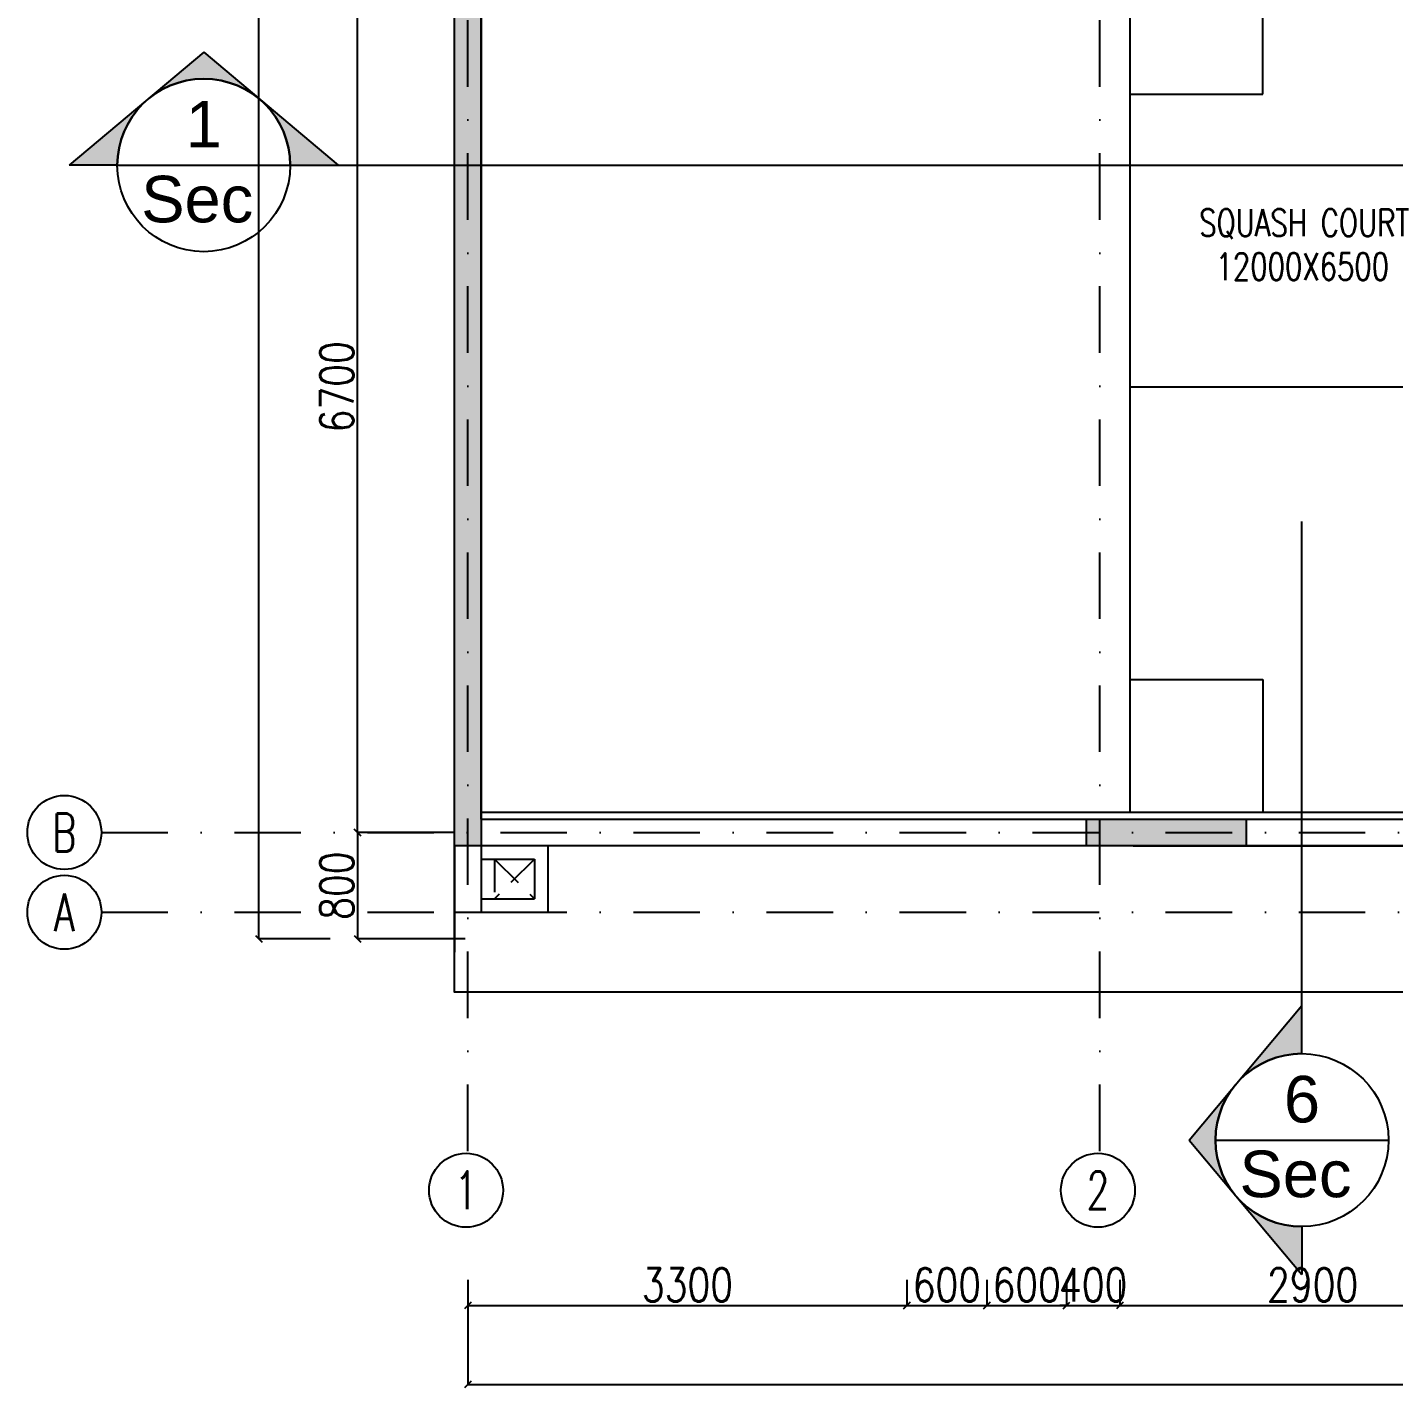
# Model space of a CAD drawing. Extents: x -32840 to 422982, y 280745 to 888746.
# Drawn here: x 210479 to 220750, y 385357 to 395583 of the extents above; entities that cross this region are included whole.
import ezdxf
from ezdxf.enums import TextEntityAlignment as Align

# ---------------------------------------------------------------- set-up
doc = ezdxf.new("R2010")
doc.units = 0
doc.header["$LTSCALE"] = 1000
doc.header["$PDMODE"] = 3
for name, pattern in [('ABOVE', [0.4, 0.2, -0.2]), ('CONTINOUS', [0]), ('DASHDOT', [1, 0.5, -0.25, 0, -0.25]), ('HIDDEN', [0.375, 0.25, -0.125]), ('HIDDEN2', [0.1875, 0.125, -0.0625])]:
    doc.linetypes.add(name, pattern=pattern)
doc.layers.get('Defpoints').update_dxf_attribs({"linetype": 'HIDDEN'})
for name, color, linetype in [('A-COURTS', 2, 'Continuous'), ('A-Duct Above', 20, 'HIDDEN2'), ('A-Floor Projection', 5, 'CONTINOUS'), ('A-GRID', 31, 'DASHDOT'), ('A-GRID NO', 40, 'CONTINOUS'), ('A-RD', 6, 'Continuous'), ('A-Tag LVl', 2, 'Continuous'), ('A-WAL', 7, 'Continuous'), ('A-WALL', 7, 'CONTINOUS'), ('S-RCWALL', 10, 'Continuous'), ('S-RCWALL HATCH', 165, 'Continuous'), ('STR-BEAMS', 6, 'ABOVE')]:
    doc.layers.add(name, color=color, linetype=linetype)
doc.layers.add('A-Dim grid', color=3, linetype='Continuous', transparency=0.5)
doc.styles.add('Arial', font='arial.ttf')
doc.styles.add('ROMANS', font='romans.shx', dxfattribs={"width": 0.8})
doc.dimstyles.new('A-Dim Grid', dxfattribs={"dimscale": 100, "dimtxt": 2.5, "dimasz": 0.5, "dimexe": 0, "dimexo": 0, "dimgap": 0.3, "dimtad": 1, "dimdec": 0, "dimlfac": -0.01, "dimzin": 3, "dimdsep": 46, "dimtxsty": 'ROMANS', "dimblk": 'OBLIQUE', "dimcen": 5, "dimclrd": 256, "dimclre": 8, "dimclrt": 4, "dimadec": 0, "dimazin": 0, "dimtfac": 1, "dimtdec": 0, "dimtix": 1, "dimtmove": 1, "dimatfit": 3, "dimfxl": 1, "dimfrac": 2, "dimtolj": 1, "dimtzin": 3, "dimlwd": -1, "dimarcsym": 0})

# ---------------------------------------------------------------- blocks, each defined once
blk = doc.blocks.new('A$C015D4CAF')
at = {"layer": 'A-COURTS'}
for p, q in [((5400, 9750), (1000, 9750)), ((3200, 4875), (3200, 9750)), ((1000, 5875), (0, 5875)), ((1000, 4875), (1000, 5875)), ((5400, 4875), (5400, 5875)), ((5400, 5875), (6400, 5875)), ((6400, 4875), (0, 4875))]:
    blk.add_line(p, q, dxfattribs=at)
for points in [[(0, 9750), (868, 10056, -0.037681), (1000, 9750, 5.347459)], [(6400, 9750), (5532, 10056, 0.037681), (5400, 9750, -5.347459)]]:
    blk.add_lwpolyline(points, format="xyb", dxfattribs=at)
blk.add_lwpolyline([(0, 9750), (0, 9750), (0, 0), (6400, 0), (6400, 9750)], dxfattribs=at)
blk = doc.blocks.new('RD')
at = {"style": 'ROMANS', "width": 0.75}
for tag, p in [('RT', (10.24, 14.08)), ('SZ', (10.24, 2.74))]:
    blk.add_attdef(tag, text='', height=9, dxfattribs=at).set_placement(p, align=Align.CENTER)
blk = doc.blocks.new('TAG-SEC-ARROW')
h = blk.add_hatch(color=256)
h.paths.add_polyline_path([(-10.11, 0), (-6.5, 0, -0.2206), (-4.2, 4.96)])
h.paths.add_polyline_path([(0, 8.49), (-4.16, 5, -0.175251), (0, 6.5, -0.175251), (4.16, 5)])
h.paths.add_polyline_path([(4.2, 4.96, -0.2206), (6.5, 0), (10.11, 0)])
for p, q in [((0, 8.49), (-10.11, 0)), ((0, 8.49), (10.11, 0)), ((-6.5, 0), (-10.11, 0)), ((6.5, 0), (46.5, 0))]:
    blk.add_line(p, q)
blk.add_arc((0, 0), 6.5, 0, 180)
blk = doc.blocks.new('TAG-SEC')
blk.add_line((-6.5, 0), (6.5, 0))
blk.add_circle((0, 0), 6.5)
at = {"color": 6, "style": 'Arial'}
blk.add_attdef('88', text='', height=3.5, dxfattribs=at).set_placement((0, 3.08), align=Align.MIDDLE_CENTER)
at = {"color": 6, "style": 'ROMANS', "width": 0.708488}
blk.add_attdef('X8-X-8888', text='', height=1.75, dxfattribs=at).set_placement((-5.58, -2.55), (5.58, -2.55), align=Align.FIT)
blk = doc.blocks.new('A$Ce1edbb18')
at = {"layer": 'A-Tag LVl', "xscale": 100, "yscale": 100, "zscale": 100}
blk.add_blockref('TAG-SEC-ARROW', (-1886, -8085), dxfattribs=at)
at = {"layer": 'A-Tag LVl'}
ref = blk.add_blockref('TAG-SEC', (-1886, -8085), dxfattribs=dict(at, xscale=100, yscale=100, zscale=100))
ref.add_attrib('88', '1', dxfattribs={"layer": '0', "color": 6, "height": 350, "style": 'Arial'}).set_placement((-1886, -7776), align=Align.MIDDLE_CENTER)
ref.add_attrib('X8-X-8888', 'Sec', dxfattribs={"layer": '0', "color": 6, "height": 350, "rotation": 360, "style": 'Arial'}).set_placement((-1935, -8339), align=Align.MIDDLE_CENTER)
at = {"layer": 'A-Tag LVl', "xscale": 100.0000000000005, "yscale": 100.0000000000005, "zscale": 100.0000000000005, "rotation": 90}
blk.add_blockref('TAG-SEC-ARROW', (6370, -15413), dxfattribs=at)
at = {"layer": 'A-Tag LVl'}
ref = blk.add_blockref('TAG-SEC', (6370, -15413), dxfattribs=dict(at, xscale=100, yscale=100, zscale=100))
ref.add_attrib('88', '6', dxfattribs={"layer": '0', "color": 6, "height": 350, "style": 'Arial'}).set_placement((6370, -15105), align=Align.MIDDLE_CENTER)
ref.add_attrib('X8-X-8888', 'Sec', dxfattribs={"layer": '0', "color": 6, "height": 350, "rotation": 360, "style": 'Arial'}).set_placement((6321, -15667), align=Align.MIDDLE_CENTER)
blk = doc.blocks.new('_Oblique')
at = {"color": 0, "linetype": 'ByBlock', "lineweight": -2}
blk.add_line((-0.5, -0.5), (0.5, 0.5), dxfattribs=at)
at = {"color": 0, "linetype": 'ByBlock'}
blk.add_line((-0.5, -0.5), (0.5, 0.5), dxfattribs=at)
blk = doc.blocks.new('*D2680')
at = {"layer": 'A-Dim grid', "color": 8, "lineweight": -2, "transparency": 16777216}
for p, q in [((213691, 389531), (212960, 389531)), ((213770, 388731), (212960, 388731))]:
    blk.add_line(p, q, dxfattribs=at)
at = {"layer": 'A-Dim grid', "transparency": 16777216}
blk.add_line((212960, 389531), (212960, 388731), dxfattribs=at)
at = {"layer": 'Defpoints', "color": 0, "transparency": 16777216}
for p in [(213691, 389531), (212960, 388731), (213770, 388731)]:
    blk.add_point(p, dxfattribs=at)
at = {"layer": 'A-Dim grid', "transparency": 16777216, "xscale": 50, "yscale": 50, "zscale": 50}
for p, rotation in [((212960, 389531), 90), ((212960, 388731), 270)]:
    blk.add_blockref('_Oblique', p, dxfattribs=dict(at, rotation=rotation))
at = {"layer": 'A-Dim grid', "color": 4, "transparency": 16777216, "insert": (212805, 389131), "char_height": 250, "attachment_point": 5, "rotation": 90, "style": 'ROMANS'}
blk.add_mtext('\\A1;800', dxfattribs=at)
blk = doc.blocks.new('*D2681')
at = {"layer": 'A-Dim grid', "color": 8, "lineweight": -2, "transparency": 16777216}
for p, q in [((213691, 396231), (212960, 396231)), ((213691, 389531), (212960, 389531))]:
    blk.add_line(p, q, dxfattribs=at)
at = {"layer": 'A-Dim grid', "transparency": 16777216}
blk.add_line((212960, 389531), (212960, 396231), dxfattribs=at)
at = {"layer": 'Defpoints', "color": 0, "transparency": 16777216}
for p in [(212960, 396231), (213691, 396231), (213691, 389531)]:
    blk.add_point(p, dxfattribs=at)
at = {"layer": 'A-Dim grid', "transparency": 16777216, "xscale": 50, "yscale": 50, "zscale": 50}
for p, rotation in [((212960, 396231), 90), ((212960, 389531), 270)]:
    blk.add_blockref('_Oblique', p, dxfattribs=dict(at, rotation=rotation))
at = {"layer": 'A-Dim grid', "color": 4, "transparency": 16777216, "insert": (212805, 392881), "char_height": 250, "attachment_point": 5, "rotation": 90, "style": 'ROMANS'}
blk.add_mtext('\\A1;6700', dxfattribs=at)
blk = doc.blocks.new('*D2687')
at = {"layer": 'A-Dim grid', "color": 8, "lineweight": -2, "transparency": 16777216}
for p, q in [((212756, 409331), (212218, 409331)), ((212756, 388731), (212218, 388731))]:
    blk.add_line(p, q, dxfattribs=at)
at = {"layer": 'A-Dim grid', "transparency": 16777216}
blk.add_line((212218, 388731), (212218, 409331), dxfattribs=at)
at = {"layer": 'Defpoints', "color": 0, "transparency": 16777216}
for p in [(212218, 409331), (212756, 409331), (212756, 388731)]:
    blk.add_point(p, dxfattribs=at)
at = {"layer": 'A-Dim grid', "transparency": 16777216, "xscale": 50, "yscale": 50, "zscale": 50}
for p, rotation in [((212218, 409331), 90), ((212218, 388731), 270)]:
    blk.add_blockref('_Oblique', p, dxfattribs=dict(at, rotation=rotation))
at = {"layer": 'A-Dim grid', "color": 4, "transparency": 16777216, "insert": (212063, 399031), "char_height": 250, "attachment_point": 5, "rotation": 90, "style": 'ROMANS'}
blk.add_mtext('\\A1;20600', dxfattribs=at)
blk = doc.blocks.new('*D2708')
at = {"layer": 'A-Dim grid', "color": 8, "lineweight": -2, "transparency": 16777216}
for p, q in [((213791, 386167), (213791, 385975)), ((217091, 386167), (217091, 385975))]:
    blk.add_line(p, q, dxfattribs=at)
at = {"layer": 'A-Dim grid', "transparency": 16777216}
blk.add_line((213791, 385975), (217091, 385975), dxfattribs=at)
at = {"layer": 'Defpoints', "color": 0, "transparency": 16777216}
for p in [(213791, 386167), (217091, 386167), (217091, 385975)]:
    blk.add_point(p, dxfattribs=at)
at = {"layer": 'A-Dim grid', "transparency": 16777216, "xscale": 50, "yscale": 50, "zscale": 50, "rotation": 180}
blk.add_blockref('_Oblique', (213791, 385975), dxfattribs=at)
at = {"layer": 'A-Dim grid', "transparency": 16777216, "xscale": 50, "yscale": 50, "zscale": 50}
blk.add_blockref('_Oblique', (217091, 385975), dxfattribs=at)
at = {"layer": 'A-Dim grid', "color": 4, "transparency": 16777216, "insert": (215441, 386130), "char_height": 250, "attachment_point": 5, "style": 'ROMANS'}
blk.add_mtext('\\A1;3300', dxfattribs=at)
blk = doc.blocks.new('*D2709')
at = {"layer": 'A-Dim grid', "color": 8, "lineweight": -2, "transparency": 16777216}
for p, q in [((217091, 386167), (217091, 385975)), ((217691, 386167), (217691, 385975))]:
    blk.add_line(p, q, dxfattribs=at)
at = {"layer": 'A-Dim grid', "transparency": 16777216}
blk.add_line((217091, 385975), (217691, 385975), dxfattribs=at)
at = {"layer": 'Defpoints', "color": 0, "transparency": 16777216}
for p in [(217091, 386167), (217691, 386167), (217691, 385975)]:
    blk.add_point(p, dxfattribs=at)
at = {"layer": 'A-Dim grid', "transparency": 16777216, "xscale": 50, "yscale": 50, "zscale": 50, "rotation": 180}
blk.add_blockref('_Oblique', (217091, 385975), dxfattribs=at)
at = {"layer": 'A-Dim grid', "transparency": 16777216, "xscale": 50, "yscale": 50, "zscale": 50}
blk.add_blockref('_Oblique', (217691, 385975), dxfattribs=at)
at = {"layer": 'A-Dim grid', "color": 4, "transparency": 16777216, "insert": (217391, 386130), "char_height": 250, "attachment_point": 5, "style": 'ROMANS'}
blk.add_mtext('\\A1;600', dxfattribs=at)
blk = doc.blocks.new('*D2710')
at = {"layer": 'A-Dim grid', "color": 8, "lineweight": -2, "transparency": 16777216}
for p, q in [((217691, 386167), (217691, 385975)), ((218291, 386167), (218291, 385975))]:
    blk.add_line(p, q, dxfattribs=at)
at = {"layer": 'A-Dim grid', "transparency": 16777216}
blk.add_line((217691, 385975), (218291, 385975), dxfattribs=at)
at = {"layer": 'Defpoints', "color": 0, "transparency": 16777216}
for p in [(217691, 386167), (218291, 386167), (218291, 385975)]:
    blk.add_point(p, dxfattribs=at)
at = {"layer": 'A-Dim grid', "transparency": 16777216, "xscale": 50, "yscale": 50, "zscale": 50, "rotation": 180}
blk.add_blockref('_Oblique', (217691, 385975), dxfattribs=at)
at = {"layer": 'A-Dim grid', "transparency": 16777216, "xscale": 50, "yscale": 50, "zscale": 50}
blk.add_blockref('_Oblique', (218291, 385975), dxfattribs=at)
at = {"layer": 'A-Dim grid', "color": 4, "transparency": 16777216, "insert": (217991, 386130), "char_height": 250, "attachment_point": 5, "style": 'ROMANS'}
blk.add_mtext('\\A1;600', dxfattribs=at)
blk = doc.blocks.new('*D2567')
at = {"layer": 'A-Dim grid', "color": 8, "lineweight": -2, "transparency": 16777216}
for p, q in [((218291, 386167), (218291, 385975)), ((218691, 386167), (218691, 385975))]:
    blk.add_line(p, q, dxfattribs=at)
at = {"layer": 'A-Dim grid', "transparency": 16777216}
for p, q in [((218291, 385975), (218241, 385975)), ((218291, 385975), (218691, 385975)), ((218691, 385975), (218741, 385975))]:
    blk.add_line(p, q, dxfattribs=at)
at = {"layer": 'Defpoints', "color": 0, "transparency": 16777216}
for p in [(218291, 386167), (218691, 386167), (218691, 385975)]:
    blk.add_point(p, dxfattribs=at)
at = {"layer": 'A-Dim grid', "transparency": 16777216, "xscale": 50, "yscale": 50, "zscale": 50}
blk.add_blockref('_Oblique', (218291, 385975), dxfattribs=at)
at = {"layer": 'A-Dim grid', "transparency": 16777216, "xscale": 50, "yscale": 50, "zscale": 50, "rotation": 180}
blk.add_blockref('_Oblique', (218691, 385975), dxfattribs=at)
at = {"layer": 'A-Dim grid', "color": 4, "transparency": 16777216, "insert": (218491, 386130), "char_height": 250, "attachment_point": 5, "style": 'ROMANS'}
blk.add_mtext('\\A1;400', dxfattribs=at)
blk = doc.blocks.new('*D2568')
at = {"layer": 'A-Dim grid', "color": 8, "lineweight": -2, "transparency": 16777216}
for p, q in [((218691, 386167), (218691, 385975)), ((221591, 386167), (221591, 385975))]:
    blk.add_line(p, q, dxfattribs=at)
at = {"layer": 'A-Dim grid', "transparency": 16777216}
blk.add_line((218691, 385975), (221591, 385975), dxfattribs=at)
at = {"layer": 'Defpoints', "color": 0, "transparency": 16777216}
for p in [(218691, 386167), (221591, 386167), (221591, 385975)]:
    blk.add_point(p, dxfattribs=at)
at = {"layer": 'A-Dim grid', "transparency": 16777216, "xscale": 50, "yscale": 50, "zscale": 50, "rotation": 180}
blk.add_blockref('_Oblique', (218691, 385975), dxfattribs=at)
at = {"layer": 'A-Dim grid', "transparency": 16777216, "xscale": 50, "yscale": 50, "zscale": 50}
blk.add_blockref('_Oblique', (221591, 385975), dxfattribs=at)
at = {"layer": 'A-Dim grid', "color": 4, "transparency": 16777216, "insert": (220141, 386130), "char_height": 250, "attachment_point": 5, "style": 'ROMANS'}
blk.add_mtext('\\A1;2900', dxfattribs=at)
blk = doc.blocks.new('*D2574')
at = {"layer": 'A-Dim grid', "color": 8, "lineweight": -2, "transparency": 16777216}
for p, q in [((213791, 386047), (213791, 385382)), ((248791, 386047), (248791, 385382))]:
    blk.add_line(p, q, dxfattribs=at)
at = {"layer": 'A-Dim grid', "transparency": 16777216}
blk.add_line((213791, 385382), (248791, 385382), dxfattribs=at)
at = {"layer": 'Defpoints', "color": 0, "transparency": 16777216}
for p in [(213791, 386047), (248791, 386047), (248791, 385382)]:
    blk.add_point(p, dxfattribs=at)
at = {"layer": 'A-Dim grid', "transparency": 16777216, "xscale": 50, "yscale": 50, "zscale": 50, "rotation": 180}
blk.add_blockref('_Oblique', (213791, 385382), dxfattribs=at)
at = {"layer": 'A-Dim grid', "transparency": 16777216, "xscale": 50, "yscale": 50, "zscale": 50}
blk.add_blockref('_Oblique', (248791, 385382), dxfattribs=at)
at = {"layer": 'A-Dim grid', "color": 4, "transparency": 16777216, "insert": (231291, 385537), "char_height": 250, "attachment_point": 5, "style": 'ROMANS'}
blk.add_mtext('\\A1;35000', dxfattribs=at)
blk = doc.blocks.new('Tag-Stair-No')
blk.add_circle((0, 0), 1.369)
at = {"color": 6, "style": 'ROMANS', "width": 0.7}
blk.add_attdef('SN', text='', height=1.4, dxfattribs=at).set_placement((0, -0.003), align=Align.MIDDLE)
blk = doc.blocks.new('GR')
at = {"layer": 'A-GRID'}
for p, q in [((216368, 436985), (216368, 465812)), ((221118, 436985), (221118, 465812)), ((213612, 439380), (228668, 439380)), ((213612, 438780), (256876, 438780))]:
    blk.add_line(p, q, dxfattribs=at)
at = {"layer": 'A-GRID NO', "xscale": 203.2, "yscale": 203.2, "zscale": 203.2}
for p, values in [((213334, 439380), {'SN': 'B'}), ((213334, 438780), {'SN': 'A'}), ((216354, 436690), {'SN': '1'}), ((221104, 436690), {'SN': '2'})]:
    blk.add_blockref('Tag-Stair-No', p, dxfattribs=at).add_auto_attribs(values)
blk = doc.blocks.new('A$C18a4869f')
at = {"layer": 'S-RCWALL HATCH'}
for points in [[(0, -2110), (200, -2110), (200, -13200), (0, -13200)], [(5950, -13000), (4750, -13000), (4750, -13200), (5950, -13200)]]:
    blk.add_hatch(color=253, dxfattribs=at).paths.add_polyline_path(points)
at = {"layer": 'S-RCWALL'}
for points in [[(0, -2110), (200, -2110), (200, -13200), (0, -13200)], [(5950, -13000), (5950, -13200), (4750, -13200), (4750, -13000)]]:
    blk.add_lwpolyline(points, close=True, dxfattribs=at)

msp = doc.modelspace()

# ---------------------------------------------------------------- linework, layer by layer
msp.add_line((213690.6, 388931.2, 0), (213690.6, 389331.2, 0))
at = {"layer": 'A-Duct Above', "ltscale": 2}
for p, q in [((214290.6, 389331.2, 0), (213990.6, 389031.2, 0)), ((213990.6, 389331.2, 0), (214290.6, 389031.2, 0)), ((213990.6, 389331.2, 0), (213990.6, 389031.2, 0))]:
    msp.add_line(p, q, dxfattribs=at)
at = {"layer": 'A-Floor Projection', "color": 1}
msp.add_lwpolyline([(239090.6, 391431.2), (239090.6, 388181.2), (225490.6, 388131.2), (225490.6, 388331.2), (213690.6, 388331.2), (213690.6, 389431.2)], dxfattribs=at)
at = {"layer": 'A-Tag LVl', "ltscale": 25}
msp.add_line((215976.6, 394546.6), (248756.6, 394546.4), dxfattribs=at)
at = {"layer": 'A-WALL'}
for p, q in [((213690.6, 389431.2), (213690.6, 401231.2)), ((213890.6, 389631.2), (213890.6, 396131.2)), ((213890.6, 389631.2), (225890.6, 389631.2)), ((218590.6, 389431.2), (213690.6, 389431.2)), ((213690.6, 389431.2, 0), (213690.6, 388631.2, 0)), ((213890.6, 389431.2, 0), (213890.6, 388931.2, 0)), ((214390.6, 389431.2, 0), (214390.6, 388931.2, 0)), ((218790.6, 389431.2), (225790.6, 389431.2)), ((213890.6, 389331.2, 0), (213890.6, 389031.2, 0)), ((213890.6, 389331.2, 0), (213990.6, 389331.2, 0)), ((213990.6, 389331.2, 0), (214290.6, 389331.2, 0)), ((214290.6, 389331.2, 0), (214290.6, 389031.2, 0)), ((213890.6, 389031.2, 0), (214290.6, 389031.2, 0)), ((213690.6, 388931.2, 0), (214390.6, 388931.2, 0))]:
    msp.add_line(p, q, dxfattribs=at)
at = {"layer": 'A-WALL', "flags": 128}
msp.add_lwpolyline([(244490.6, 409431.2), (249090.6, 409431), (249090.6, 392731), (243290.6, 392731.2), (243290.6, 392731.2), (241590.6, 392731.2), (241590.6, 392731.2), (238590.6, 392731.2), (238590.6, 389431.2), (238690.6, 389431.2), (238690.6, 388431.2), (237990.6, 388431.2), (237990.6, 388831.2), (226490.6, 388831.2), (226490.6, 388431.2), (225790.6, 388431.2), (225790.6, 389431.2), (219790.6, 389431.2), (219790.6, 389431.2), (218590.6, 389431.2), (218590.6, 389431.2), (213690.6, 389431.2), (213690.6, 402631.2)], dxfattribs=at)

# ---------------------------------------------------------------- block references
msp.add_blockref('A$Ce1edbb18', (213690.6, 402631.2))
at = {"layer": 'A-GRID NO'}
msp.add_blockref('GR', (-2577.2, -49849.1), dxfattribs=at)
at = {"layer": 'A-RD'}
ref = msp.add_blockref('RD', (219722.5, 393604.1), dxfattribs=dict(at, xscale=29.00000000000003, yscale=29.00000000000003, zscale=29.00000000000003, rotation=2.625499817554555e-06))
ref.add_attrib('RT', 'SQUASH COURT', dxfattribs={"height": 203, "rotation": 360, "style": 'ROMANS', "oblique": 0, "width": 0.75}).set_placement((220077.5, 394012.3), align=Align.CENTER)
ref.add_attrib('SZ', '12000X6500', dxfattribs={"height": 203, "rotation": 360, "style": 'ROMANS', "oblique": 0, "width": 0.75}).set_placement((220063, 393683.6), align=Align.CENTER)
at = {"layer": 'A-WAL', "xscale": -1, "rotation": 270}
msp.add_blockref('A$C015D4CAF', (213890.6, 389681.2), dxfattribs=at)
at = {"layer": 'STR-BEAMS'}
msp.add_blockref('A$C18a4869f', (213690.6, 402631.2), dxfattribs=at)

# ---------------------------------------------------------------- dimensions: what is measured, and where the dimension line sits
at = {"layer": 'A-Dim grid'}
for base, p1, p2, picture, middle in [((212217.7, 409331.2), (212755.6, 388731.2), (212755.6, 409331.2), '*D2687', (212062.7, 399031.2)), ((212959.9, 396231.2), (213690.6, 389531.2), (213690.6, 396231.2), '*D2681', (212804.9, 392881.2)), ((212959.9, 388731.2), (213690.6, 389531.2), (213770.3, 388731.2), '*D2680', (212804.9, 389131.2))]:
    dim = msp.add_linear_dim(base=base, p1=p1, p2=p2, angle=90, dimstyle='A-Dim Grid', dxfattribs=at)
    dim.commit()
    dim.dimension.update_dxf_attribs({"geometry": picture, "text_midpoint": middle})
for base, p1, p2, picture, middle in [((217090.6, 385975.3), (213790.6, 386166.7), (217090.6, 386166.7), '*D2708', (215440.6, 386130.3)), ((217690.6, 385975.3), (217090.6, 386166.7), (217690.6, 386166.7), '*D2709', (217390.6, 386130.3)), ((218290.6, 385975.3), (217690.6, 386166.7), (218290.6, 386166.7), '*D2710', (217990.6, 386130.3)), ((218690.6, 385975.3), (218290.6, 386166.7), (218690.6, 386166.7), '*D2567', (218490.6, 386130.3)), ((221590.6, 385975.3), (218690.6, 386166.7), (221590.6, 386166.7), '*D2568', (220140.6, 386130.3)), ((248790.8, 385382.4), (213790.6, 386047.1), (248790.8, 386046.9), '*D2574', (231290.7, 385537.4))]:
    dim = msp.add_linear_dim(base=base, p1=p1, p2=p2, dimstyle='A-Dim Grid', dxfattribs=at)
    dim.commit()
    dim.dimension.update_dxf_attribs({"geometry": picture, "text_midpoint": middle})

doc.saveas('drawing.dxf')
